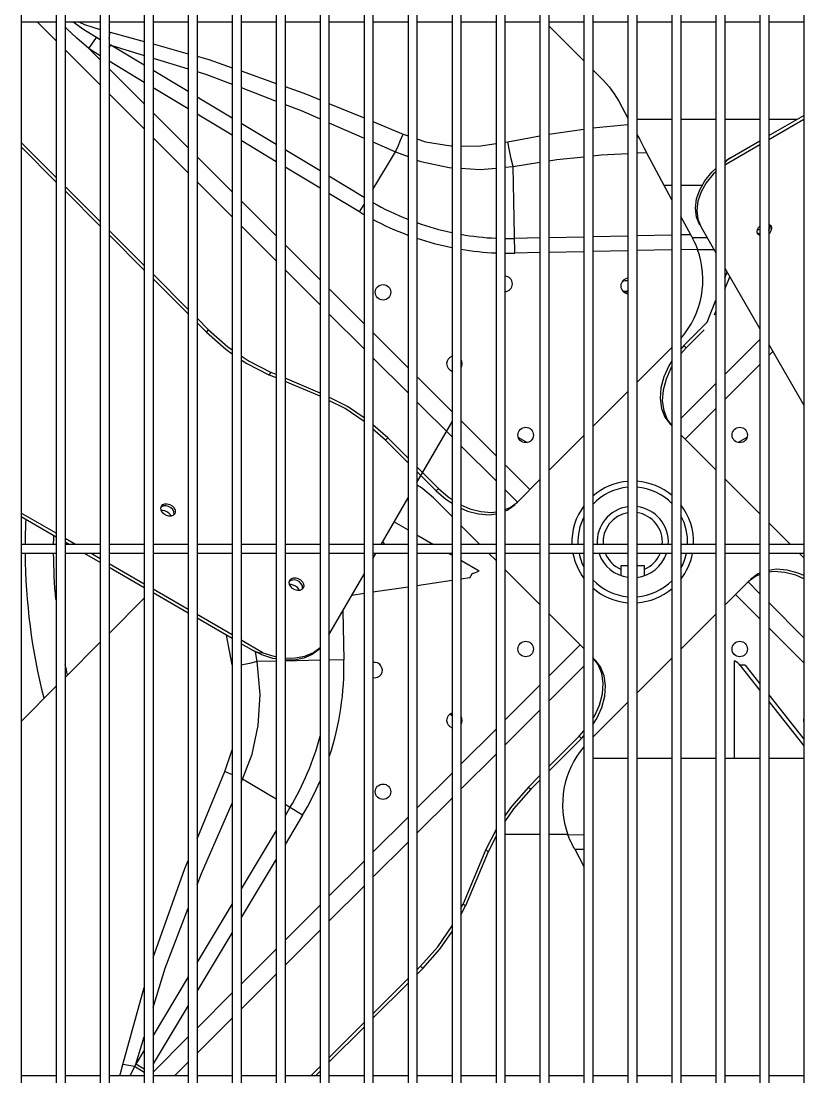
# Model space of a CAD drawing. Header units: metres. Extents: x -367 to 374, y -238 to 224.
# Drawn here: x 242.5716 to 242.8354, y 216.4616 to 216.8173 of the extents above; entities that cross this region are included whole.
import ezdxf
from ezdxf.enums import TextEntityAlignment as Align

# ---------------------------------------------------------------- set-up
doc = ezdxf.new("R2010")
doc.units = ezdxf.units.M
for name, color, linetype in [('ELE-ALIMENTADORES', 160, 'Continuous'), ('LA_BAU_BASES GERAIS_R00$0$ARQ-XREF-ATT', 8, 'Continuous'), ('LA_BAU_BASES GERAIS_R00$0$BASE', 253, 'Continuous'), ('LA_BAU_BASES GERAIS_R00$0$dutos', 31, 'Continuous')]:
    doc.layers.add(name, color=color, linetype=linetype)
doc.styles.add('LA_BAU_BASES GERAIS_R00$0$R60-125-RS', font='romans.shx', dxfattribs={"height": 0.19})
doc.styles.add('LA_BAU_BASES GERAIS_R00$0$R80-100-RS', font='romans.shx', dxfattribs={"height": 0.203})

# ---------------------------------------------------------------- blocks, each defined once
blk = doc.blocks.new('LA_BAU_BASES GERAIS_R00$0$A$C5BA41825')
at = {"layer": 'LA_BAU_BASES GERAIS_R00$0$dutos', "color": 251}
for p, q in [((-24.17839084344113, 39.12149266126528), (-24.17839084344113, 38.2755585557361)), ((-24.16657084344113, 39.12149266126528), (-24.16657084344113, 38.2755585557361)), ((-24.16357084344113, 39.12149266126528), (-24.16357084344113, 38.2755585557361)), ((-24.15175084344113, 39.12149266126528), (-24.15175084344113, 38.2755585557361)), ((-24.14875084344113, 39.12149266126528), (-24.14875084344113, 38.2755585557361)), ((-24.13693084344113, 39.12149266126528), (-24.13693084344113, 38.2755585557361)), ((-24.13393084344113, 39.12149266126528), (-24.13393084344113, 38.2755585557361)), ((-24.12211084344113, 39.12149266126528), (-24.12211084344113, 38.2755585557361)), ((-24.11911084344113, 39.12149266126528), (-24.11911084344113, 38.2755585557361)), ((-24.10729084344113, 39.12149266126528), (-24.10729084344113, 38.2755585557361)), ((-24.10429084344113, 39.12149266126528), (-24.10429084344113, 38.2755585557361)), ((-24.09247084344113, 39.12149266126528), (-24.09247084344113, 38.2755585557361)), ((-24.08947084344113, 39.12149266126528), (-24.08947084344113, 38.2755585557361)), ((-24.07765084344113, 39.12149266126528), (-24.07765084344113, 38.2755585557361)), ((-24.07465084344113, 39.12149266126528), (-24.07465084344113, 38.2755585557361)), ((-24.06283084344113, 39.12149266126528), (-24.06283084344113, 38.2755585557361)), ((-24.05983084344113, 39.12149266126528), (-24.05983084344113, 38.2755585557361)), ((-24.04801084344113, 39.12149266126528), (-24.04801084344113, 38.2755585557361)), ((-24.04501084344113, 39.12149266126528), (-24.04501084344113, 38.2755585557361)), ((-24.03319084344113, 39.12149266126528), (-24.03319084344113, 38.2755585557361)), ((-24.03019084344113, 39.12149266126528), (-24.03019084344113, 38.2755585557361)), ((-24.01837084344113, 39.12149266126528), (-24.01837084344113, 38.2755585557361)), ((-24.01537084344113, 39.12149266126528), (-24.01537084344113, 38.2755585557361)), ((-24.00355084344113, 39.12149266126528), (-24.00355084344113, 38.2755585557361)), ((-24.00055084344113, 39.12149266126528), (-24.00055084344113, 38.2755585557361)), ((-23.98873084344113, 39.12149266126528), (-23.98873084344113, 38.2755585557361)), ((-23.98573084344113, 39.12149266126528), (-23.98573084344113, 38.2755585557361)), ((-23.97391084344112, 39.12149266126528), (-23.97391084344112, 38.2755585557361)), ((-23.97091084344112, 39.12149266126528), (-23.97091084344112, 38.2755585557361)), ((-23.95909084344112, 39.12149266126528), (-23.95909084344112, 38.2755585557361)), ((-23.95609084344112, 39.12149266126528), (-23.95609084344112, 38.2755585557361)), ((-23.94427084344112, 39.12149266126528), (-23.94427084344112, 38.2755585557361)), ((-23.94127084344112, 39.12149266126528), (-23.94127084344112, 38.2755585557361)), ((-23.92945084344112, 39.12149266126528), (-23.92945084344112, 38.2755585557361)), ((-23.92645084344112, 39.12149266126528), (-23.92645084344112, 38.2755585557361)), ((-23.91463084344112, 39.12149266126528), (-23.91463084344112, 38.2755585557361)), ((-24.16657084344113, 38.87695567005323), (-24.17839084344113, 38.87695567005323)), ((-24.16657084344113, 38.87064928036523), (-24.17287723312913, 38.87695567005323)), ((-24.15175084344113, 38.87695567005323), (-24.16357084344113, 38.87695567005323)), ((-24.13693084344113, 38.87695567005323), (-24.14875084344113, 38.87695567005323)), ((-24.12211084344113, 38.87695567005323), (-24.13393084344113, 38.87695567005323)), ((-24.10729084344113, 38.87695567005323), (-24.11911084344113, 38.87695567005323)), ((-24.09247084344113, 38.87695567005323), (-24.10429084344113, 38.87695567005323)), ((-24.07765084344113, 38.87695567005323), (-24.08947084344113, 38.87695567005323)), ((-24.06283084344113, 38.87695567005323), (-24.07465084344113, 38.87695567005323)), ((-24.04801084344113, 38.87695567005323), (-24.05983084344113, 38.87695567005323)), ((-24.03319084344113, 38.87695567005323), (-24.04501084344113, 38.87695567005323)), ((-24.01837084344113, 38.87695567005323), (-24.03019084344113, 38.87695567005323)), ((-24.00355084344113, 38.87695567005323), (-24.01537084344113, 38.87695567005323)), ((-23.98873084344113, 38.87695567005323), (-24.00055084344113, 38.87695567005323)), ((-23.98873084344113, 38.86389384003871), (-24.00055084344113, 38.87571384003866)), ((-23.97391084344112, 38.87695567005323), (-23.98573084344113, 38.87695567005323)), ((-23.95909084344112, 38.87695567005323), (-23.97091084344112, 38.87695567005323)), ((-23.94427084344112, 38.87695567005323), (-23.95609084344112, 38.87695567005323)), ((-23.92945084344112, 38.87695567005323), (-23.94127084344112, 38.87695567005323)), ((-23.91463084344112, 38.87695567005323), (-23.92645084344112, 38.87695567005323)), ((-24.15559899959458, 38.86812743651944), (-24.15301522703349, 38.87177522368847)), ((-24.15175084344113, 38.87107140457795), (-24.15301522570476, 38.87177522556487)), ((-24.14875084344113, 38.87372887552192), (-24.14832913760622, 38.87362357959319)), ((-24.14832913760622, 38.87362357959319), (-24.13693084344113, 38.87046589956492)), ((-24.15175084344113, 38.85582928036524), (-24.16357084344113, 38.86764928036519)), ((-24.15175084344113, 38.86427928036483), (-24.15559899959458, 38.86812743651944)), ((-24.14821095983785, 38.86924215262309), (-24.14875084344113, 38.86950312631359)), ((-24.14875084344113, 38.86834363541936), (-24.14821095983676, 38.86924215262525)), ((-24.14821095987713, 38.86924215264924), (-24.13693084344113, 38.8657927396107)), ((-24.13693084344113, 38.86246437490411), (-24.14821095987713, 38.86924215264924)), ((-24.13393084344113, 38.86963480677537), (-24.12211084344113, 38.8663603011878)), ((-24.13693084344113, 38.85667625235328), (-24.14875084344113, 38.86377842486991)), ((-24.13393084344113, 38.86487535199581), (-24.12211084344113, 38.86126084479213)), ((-24.13693084344113, 38.84945928036484), (-24.14875084344113, 38.8612792803649)), ((-24.12211084344113, 38.85355962053063), (-24.13393084344113, 38.86066179304737)), ((-24.10429084344113, 38.86056458602627), (-24.09247084344113, 38.8563496556809)), ((-23.98220075184767, 38.85736374844419), (-23.98573084344113, 38.86089384003867)), ((-24.13693084344113, 38.84100928036526), (-24.14875084344113, 38.8528292803652)), ((-24.12211084344113, 38.84777149797867), (-24.13393084344113, 38.85487367049654)), ((-24.10429084344113, 38.8549167982751), (-24.09247084344113, 38.85039515397978)), ((-24.10729084344113, 38.84465486615613), (-24.11911084344113, 38.85175703867401)), ((-24.07465084344113, 38.84957025983829), (-24.06283084344113, 38.84469522592201)), ((-23.97699982228476, 38.85037353969972), (-23.97391084344112, 38.84463686470417)), ((-24.12211084344113, 38.83463928036485), (-24.13393084344113, 38.84645928036491)), ((-24.10729084344113, 38.83886674360519), (-24.11911084344113, 38.84596891612193)), ((-23.92645084344112, 38.83873275326891), (-23.91463084344112, 38.84555703345109)), ((-24.09247084344113, 38.83575011178266), (-24.10429084344113, 38.8428522842994)), ((-24.07465084344113, 38.84307367481608), (-24.06283084344113, 38.83791466668265)), ((-24.05983084344113, 38.84345790766849), (-24.0496151273564, 38.83924454367536)), ((-23.98573084344113, 38.84131913399074), (-23.97391084344112, 38.84244825601797)), ((-23.95909084344112, 38.84420158930527), (-23.97091084344112, 38.84420158930527)), ((-23.94427084344112, 38.84420158930527), (-23.95609084344112, 38.84420158930527)), ((-23.92945084344112, 38.84420158930527), (-23.94127084344112, 38.84420158930527)), ((-23.92645084344112, 38.83748502513436), (-23.91463084344112, 38.84430930531653)), ((-23.91697854156985, 38.84420158930527), (-23.92645084344112, 38.84420158930527)), ((-24.0496151273564, 38.83924454367536), (-24.04801084344113, 38.83870138372629)), ((-24.01442865896294, 38.83665703887868), (-24.00355084344113, 38.83872924441982)), ((-24.00055084344113, 38.8392912697434), (-23.98873084344113, 38.84094878553981)), ((-23.97091084344112, 38.83913480293472), (-23.97006412010949, 38.8376717616103)), ((-24.16657084344113, 38.82464928036484), (-24.17839084344113, 38.83646928036489)), ((-24.16657084344113, 38.82309928036523), (-24.17839084344113, 38.83491928036528)), ((-24.12211084344113, 38.82618928036527), (-24.13393084344113, 38.83800928036521)), ((-24.09247084344113, 38.8299619892307), (-24.10429084344113, 38.83706416174846)), ((-24.05983084344113, 38.83660527375434), (-24.05219311884768, 38.83327167956668)), ((-24.01537084344113, 38.83652142520305), (-24.01442865896294, 38.83665703887868)), ((-23.94127084344112, 38.82892869414491), (-23.92945084344112, 38.83575297432708)), ((-23.93958973205131, 38.83114701239288), (-23.92945084344112, 38.83700070246164)), ((-24.10729084344113, 38.81981928036487), (-24.11911084344113, 38.83163928036481)), ((-24.07765084344113, 38.82684535740816), (-24.08947084344113, 38.83394752992592)), ((-24.05983084344113, 38.82056037123436), (-24.05219311884768, 38.83327167956668)), ((-24.05219311884768, 38.83327167956668), (-24.04801084344113, 38.83166607855867)), ((-23.97091084344112, 38.83291050502419), (-23.9676919833033, 38.83308755301982)), ((-23.95909084344112, 38.81711400756046), (-23.9676919833033, 38.83308755301982)), ((-24.07765084344113, 38.82105723485722), (-24.08947084344113, 38.82815940737396)), ((-24.01537084344113, 38.82809892012926), (-24.01260766775022, 38.82834943007504)), ((-24.01260766775022, 38.82834943007504), (-24.00355084344113, 38.82979315071645)), ((-24.01199506422222, 38.79913140999975), (-24.01260766775022, 38.82834943007504)), ((-23.94127084344112, 38.83001563677101), (-23.93958973341167, 38.83114701160855)), ((-24.06283084344113, 38.81794060303469), (-24.07465084344113, 38.82504277555142)), ((-24.15175084344113, 38.80982928036485), (-24.16357084344113, 38.82164928036491)), ((-24.10729084344113, 38.81136928036517), (-24.11911084344113, 38.82318928036523)), ((-23.95909084344112, 38.82197158930524), (-23.96170646437967, 38.82197158930524)), ((-23.9488728689433, 38.82197158930524), (-23.95609084344112, 38.82197158930524)), ((-24.15175084344113, 38.80827928036524), (-24.16357084344113, 38.82009928036518)), ((-24.06433849954694, 38.81305837166337), (-24.07465084344113, 38.81925465300048)), ((-24.09247084344113, 38.80499928036488), (-24.10429084344113, 38.81681928036483)), ((-24.06433849954694, 38.81305837166337), (-24.06283084344113, 38.81556753278664)), ((-23.95274888392476, 38.80533608274482), (-23.95609084344112, 38.81154257898925)), ((-23.95035319780585, 38.81056559608191), (-23.94925208510076, 38.80788269880816)), ((-24.13693084344113, 38.79500928036487), (-24.14875084344113, 38.80682928036481)), ((-24.09247084344113, 38.79654928036518), (-24.10429084344113, 38.80836928036524)), ((-23.94925208510076, 38.80788269880816), (-23.94427084344112, 38.79925493516885)), ((-23.92645084344112, 38.80890906089724), (-23.92617110237131, 38.80879353139028)), ((-23.92617110237131, 38.80879353139028), (-23.92570302079204, 38.80829452295609)), ((-24.13693084344113, 38.79345928036525), (-24.14875084344113, 38.8052792803652)), ((-24.00355084344113, 38.80427093666231), (-24.01209906499967, 38.80409170922997)), ((-23.98873084344113, 38.804581662175), (-24.00055084344113, 38.80433383656373)), ((-23.97391084344112, 38.80489238768882), (-23.98573084344113, 38.80464456207653)), ((-23.95909084344112, 38.80520311320163), (-23.97091084344112, 38.80495528759036)), ((-23.95274888392476, 38.80533608274482), (-23.95609084344112, 38.80526601310419)), ((-23.94719819487494, 38.80432525658341), (-23.95225048051312, 38.80432525658341)), ((-24.07765084344113, 38.7901792803649), (-24.08947084344113, 38.80199928036484)), ((-24.00355084344113, 38.79930845688489), (-24.01199506422222, 38.79913140999975)), ((-23.98873084344113, 38.79961918239871), (-24.00055084344113, 38.79937135678631)), ((-23.97391084344112, 38.79992990791254), (-23.98573084344113, 38.79968208230014)), ((-23.95909084344112, 38.80024063342523), (-23.97091084344112, 38.79999280781396)), ((-23.95046437020876, 38.80042150153145), (-23.95609084344112, 38.80030353332666)), ((-23.94487436004113, 38.8003002565838), (-23.95046437020876, 38.8003002565838)), ((-24.07765084344113, 38.7817292803652), (-24.08947084344113, 38.79354928036526)), ((-23.94127084344112, 38.79405878274599), (-23.92945084344112, 38.7735859422005)), ((-23.94127084344112, 38.79087098949867), (-23.94052248184912, 38.79276258244636)), ((-24.12211084344113, 38.78018928036488), (-24.13393084344113, 38.79200928036482)), ((-24.12211084344113, 38.77863928036527), (-24.13393084344113, 38.79045928036521)), ((-23.94127084344112, 38.78704794498924), (-23.93962498961676, 38.79120808030086)), ((-24.06283084344113, 38.77535928036491), (-24.07465084344113, 38.78717928036485)), ((-23.94720792480003, 38.77586415144265), (-23.94427084344112, 38.78328805245542)), ((-24.06283084344113, 38.76690928036521), (-24.07465084344113, 38.77872928036527)), ((-23.94470535201276, 38.77836672422882), (-23.94427084344112, 38.77946500794485)), ((-24.11520106850076, 38.77327950542553), (-24.11911084344113, 38.77718928036484)), ((-24.11597606850113, 38.77250450542522), (-24.11911084344113, 38.77563928036523)), ((-23.95506723819494, 38.76800483804777), (-23.94720792480003, 38.77586415144265)), ((-24.11597606850113, 38.77250450542522), (-24.11520106850076, 38.77327950542553)), ((-24.04801084344113, 38.76053928036481), (-24.05983084344113, 38.77235928036487)), ((-23.95429223819458, 38.76722983804746), (-23.94822255798331, 38.77329951825982)), ((-23.97091084344112, 38.75551657186088), (-23.95909084344112, 38.76733657186082)), ((-23.95506723819494, 38.76800483804777), (-23.95609084344112, 38.76682798415936)), ((-23.95429223819458, 38.76722983804746), (-23.95609084344112, 38.76516195535032)), ((-23.95429223819458, 38.76722983804746), (-23.95506723819494, 38.76800483804777)), ((-23.94127084344112, 38.75825123280163), (-23.92945084344112, 38.77007123280157)), ((-23.92645084344112, 38.76838978977867), (-23.91463084344112, 38.74791694923317)), ((-24.04801084344113, 38.75208928036523), (-24.05983084344113, 38.76390928036528)), ((-23.92645084344112, 38.76462123280089), (-23.9250714558524, 38.76600062039063)), ((-23.94127084344112, 38.74980123280091), (-23.92945084344112, 38.76162123280085)), ((-24.09417403406622, 38.75895120080122), (-24.09494903406549, 38.7581762008009)), ((-24.09247084344113, 38.75713485493247), (-24.09494903406549, 38.7581762008009)), ((-24.09247084344113, 38.75823551311248), (-24.09417403406622, 38.75895120080122)), ((-24.07765084344113, 38.75200808830743), (-24.08947084344113, 38.75697490080381)), ((-24.03319084344113, 38.74571928036482), (-24.04501084344113, 38.75753928036488)), ((-24.07765084344113, 38.75090743012743), (-24.08947084344113, 38.7558742426238)), ((-23.95609084344112, 38.74343123280164), (-23.94427084344112, 38.75525123280158)), ((-23.98573084344113, 38.74069657186089), (-23.97391084344112, 38.75251657186084)), ((-24.03319084344113, 38.73726928036524), (-24.04501084344113, 38.74908928036518)), ((-23.95462358738076, 38.73644848886124), (-23.94427084344112, 38.74680123280086)), ((-24.04501084344113, 38.72186509131109), (-24.03319084344113, 38.74233793185647)), ((-24.01837084344113, 38.73089928036484), (-24.03019084344113, 38.74271928036489)), ((-23.96069567003567, 38.74311839329141), (-23.95909084344112, 38.74099415286264)), ((-24.05486032248985, 38.73693875941353), (-24.05983084344113, 38.74133011862773)), ((-24.05563532248912, 38.73616375941322), (-24.05983084344113, 38.73987042110343)), ((-24.05486032248985, 38.73693875941353), (-24.05563532248912, 38.73616375941322)), ((-24.04801084344113, 38.72853928036523), (-24.05563532248912, 38.73616375941322)), ((-24.04801084344113, 38.73008928036484), (-24.05486032248985, 38.73693875941353)), ((-24.01079349624658, 38.73703780227652), (-24.0078484820564, 38.7353374975412)), ((-24.00055084344113, 38.72587657186091), (-23.98873084344113, 38.73769657186085)), ((-23.95609084344112, 38.73791574492157), (-23.94427084344112, 38.72609574492162)), ((-23.93380620484476, 38.73704829953067), (-23.93676737834076, 38.73533866521541)), ((-24.01837084344113, 38.72244928036525), (-24.03019084344113, 38.7342692803652)), ((-24.0377308383753, 38.7198092752991), (-24.04501084344113, 38.72708928036491)), ((-24.03850583837458, 38.71903427529867), (-24.04501084344113, 38.72553928036518)), ((-24.00694948918913, 38.71947792611286), (-24.01537084344113, 38.72789928036491)), ((-24.0111744891884, 38.7152529261125), (-24.00355084344113, 38.72287657186087)), ((-23.94127084344112, 38.72309574492158), (-23.92945084344112, 38.71127574492164)), ((-24.03947640112367, 38.71664949898855), (-24.04306842486767, 38.71971582372487)), ((-24.0377308383753, 38.7198092752991), (-24.03850583837458, 38.71903427529867)), ((-24.0111744891884, 38.7152529261125), (-24.01537084344113, 38.71944928036521)), ((-24.13132893505531, 38.713246038379), (-24.13113082186367, 38.71390091313538)), ((-24.05708290343239, 38.70095567005251), (-24.04801084344113, 38.71666893888812)), ((-24.03319084344113, 38.7103639413059), (-24.03947640112367, 38.71664949898855)), ((-24.01361939361822, 38.71340584345796), (-24.0111744891884, 38.7152529261125)), ((-24.16657084344113, 38.70473996134626), (-24.17839084344113, 38.71156424152855)), ((-24.16657084344113, 38.70349223321182), (-24.17839084344113, 38.71031651339399)), ((-24.01537084344113, 38.71270599376089), (-24.01361939361822, 38.71340584345796)), ((-24.05266470466476, 38.70860821479653), (-24.04801084344113, 38.70592130676596)), ((-24.02378257218767, 38.70095567005251), (-24.03019084344113, 38.70736394130597)), ((-23.92645084344112, 38.70827574492159), (-23.91913076857204, 38.70095567005251)), ((-24.04501084344113, 38.70418925595868), (-24.03941010836186, 38.70095567005251)), ((-24.16657084344113, 38.70095567005251), (-24.17839084344113, 38.70095567005251)), ((-24.16001625864985, 38.70095567005251), (-24.16357084344113, 38.7030079105391)), ((-24.16217738717349, 38.70095567005251), (-24.16357084344113, 38.70176018240454)), ((-24.15175084344113, 38.70095567005251), (-24.16357084344113, 38.70095567005251)), ((-24.13693084344113, 38.70095567005251), (-24.14875084344113, 38.70095567005251)), ((-24.12211084344113, 38.70095567005251), (-24.13393084344113, 38.70095567005251)), ((-24.10729084344113, 38.70095567005251), (-24.11911084344113, 38.70095567005251)), ((-24.09247084344113, 38.70095567005251), (-24.10429084344113, 38.70095567005251)), ((-24.07765084344113, 38.70095567005251), (-24.08947084344113, 38.70095567005251)), ((-24.06283084344113, 38.70095567005251), (-24.07465084344113, 38.70095567005251)), ((-24.04801084344113, 38.70095567005251), (-24.05983084344113, 38.70095567005251)), ((-24.03319084344113, 38.70095567005251), (-24.04501084344113, 38.70095567005251)), ((-24.01837084344113, 38.70095567005251), (-24.03019084344113, 38.70095567005251)), ((-24.00355084344113, 38.70095567005251), (-24.01537084344113, 38.70095567005251)), ((-23.98873084344113, 38.70095567005251), (-24.00055084344113, 38.70095567005251)), ((-23.97391084344112, 38.70095567005251), (-23.98573084344113, 38.70095567005251)), ((-23.95909084344112, 38.70095567005251), (-23.97091084344112, 38.70095567005251)), ((-23.94427084344112, 38.70095567005251), (-23.95609084344112, 38.70095567005251)), ((-23.92945084344112, 38.70095567005251), (-23.94127084344112, 38.70095567005251)), ((-23.91463084344112, 38.70095567005251), (-23.92645084344112, 38.70095567005251)), ((-24.16657084344113, 38.69795567005247), (-24.17839084344113, 38.69795567005247)), ((-24.15175084344113, 38.69795567005247), (-24.16357084344113, 38.69795567005247)), ((-24.15175084344113, 38.69493590222237), (-24.15698123475058, 38.69795567005247)), ((-24.15175084344113, 38.69618363035681), (-24.15482010622804, 38.69795567005247)), ((-24.13693084344113, 38.69795567005247), (-24.14875084344113, 38.69795567005247)), ((-24.12211084344113, 38.69795567005247), (-24.13393084344113, 38.69795567005247)), ((-24.10729084344113, 38.69795567005247), (-24.11911084344113, 38.69795567005247)), ((-24.09247084344113, 38.69795567005247), (-24.10429084344113, 38.69795567005247)), ((-24.07765084344113, 38.69795567005247), (-24.08947084344113, 38.69795567005247)), ((-24.06283084344113, 38.69795567005247), (-24.07465084344113, 38.69795567005247)), ((-24.05983084344113, 38.69619609834263), (-24.05881495424077, 38.69795567005247)), ((-24.04801084344113, 38.69795567005247), (-24.05983084344113, 38.69795567005247)), ((-24.03319084344113, 38.69795567005247), (-24.04501084344113, 38.69795567005247)), ((-24.03421395593895, 38.69795567005247), (-24.03319084344113, 38.69736497577651)), ((-24.01837084344113, 38.69795567005247), (-24.03019084344113, 38.69795567005247)), ((-24.01837084344113, 38.69554394130591), (-24.02078257218767, 38.69795567005247)), ((-24.00355084344113, 38.69795567005247), (-24.01537084344113, 38.69795567005247)), ((-23.98873084344113, 38.69795567005247), (-24.00055084344113, 38.69795567005247)), ((-23.97391084344112, 38.69795567005247), (-23.98573084344113, 38.69795567005247)), ((-23.95909084344112, 38.69795567005247), (-23.97091084344112, 38.69795567005247)), ((-23.94427084344112, 38.69795567005247), (-23.95609084344112, 38.69795567005247)), ((-23.92945084344112, 38.69795567005247), (-23.94127084344112, 38.69795567005247)), ((-23.91463084344112, 38.69795567005247), (-23.92645084344112, 38.69795567005247)), ((-23.91613076857204, 38.69795567005247), (-23.91463084344112, 38.69645574492154)), ((-24.13693084344113, 38.68762729936736), (-24.14875084344113, 38.69445157954954)), ((-24.13693084344113, 38.68637957123292), (-24.14875084344113, 38.69320385141509)), ((-24.03019084344113, 38.69563292496923), (-24.0240858663404, 38.69210821479646)), ((-24.00355084344113, 38.68072394130593), (-24.01537084344113, 38.69254394130598)), ((-23.97630125691058, 38.69380025658381), (-23.97630125691058, 38.69048654808375)), ((-23.97391084344112, 38.69380025658381), (-23.97630125691058, 38.69380025658381)), ((-23.96830125691094, 38.69380025658381), (-23.97091084344112, 38.69380025658381)), ((-23.96830125691094, 38.69048654808375), (-23.96830125691094, 38.69380025658381)), ((-24.07465084344113, 38.67052710537428), (-24.06283084344113, 38.69099994591977)), ((-24.02721152830804, 38.68971433214779), (-24.03019084344113, 38.68927358779797)), ((-24.02721152830804, 38.68971433214779), (-24.02631403607567, 38.69126883429328)), ((-23.93098312020222, 38.69019466970781), (-23.93342802463204, 38.68834758705327)), ((-23.92945084344112, 38.69080694156128), (-23.93098312020222, 38.69019466970781)), ((-24.12211084344113, 38.67907096837791), (-24.13393084344113, 38.68589524856009)), ((-24.08802766486694, 38.68824603837868), (-24.08782955167531, 38.68890091313506)), ((-24.04801084344113, 38.68663738989437), (-24.05983084344113, 38.68488880071209)), ((-24.03319084344113, 38.6888297834372), (-24.04501084344113, 38.68708119425503)), ((-23.93342802463204, 38.68834758705327), (-23.94127084344112, 38.68050476824521)), ((-23.93342802463204, 38.68834758705327), (-23.92945084344112, 38.6843704058623)), ((-24.13693084344113, 38.68283466697687), (-24.14875084344113, 38.67101466697682)), ((-24.12211084344113, 38.67782324024336), (-24.13393084344113, 38.68464752042564)), ((-24.06283084344113, 38.68444499635143), (-24.06696876609494, 38.68383285364519)), ((-23.9376530246324, 38.68412258705393), (-23.92945084344112, 38.67592040586271)), ((-24.06997863565203, 38.67861960664959), (-24.06963241032767, 38.66210644927139)), ((-23.92645084344112, 38.68137040586237), (-23.91463084344112, 38.66955040586231)), ((-24.10729084344113, 38.67051463738846), (-24.11911084344113, 38.67733891757064)), ((-24.10729084344113, 38.66926690925391), (-24.11911084344113, 38.67609118943619)), ((-23.98873084344113, 38.66590394130594), (-24.00055084344113, 38.677723941306)), ((-23.94427084344112, 38.67750476824517), (-23.95609084344112, 38.66568476824523)), ((-23.92645084344112, 38.67292040586267), (-23.91463084344112, 38.66110040586273)), ((-24.15175084344113, 38.66801466697689), (-24.16357084344113, 38.65619466697683)), ((-24.10729084344113, 38.66036999578637), (-24.10919513226222, 38.67036635091756)), ((-24.09688833104622, 38.66450874405757), (-24.10429084344113, 38.66878258658119)), ((-24.10067703243822, 38.66544842369069), (-24.10429084344113, 38.66753485844663)), ((-24.09723463217022, 38.66376500797685), (-24.10067703107786, 38.66544842290637)), ((-24.09885043040294, 38.66149384574339), (-24.09937968435712, 38.66481398950737)), ((-23.98997892644076, 38.66715202430555), (-24.00055084344113, 38.65658010730408)), ((-24.09247084344113, 38.66162760420707), (-24.09885043040294, 38.66149384574339)), ((-24.09355408481131, 38.66257576422265), (-24.09723463217022, 38.66376500797685)), ((-24.09247084344113, 38.66240182232559), (-24.09355408481131, 38.66257576422265)), ((-24.07765084344113, 38.6619383297209), (-24.08947084344113, 38.66169050410849)), ((-24.06963241032767, 38.66210644927139), (-24.07459270955786, 38.66200244849392)), ((-23.98390684378585, 38.66048211987538), (-23.98573084344113, 38.66289647032522)), ((-23.95909084344112, 38.66268476824519), (-23.97091084344112, 38.65086476824524)), ((-23.93802308231786, 38.62880025658308), (-23.93802308231786, 38.66180025658309)), ((-23.98873084344113, 38.65995010730455), (-24.00055084344113, 38.6481301073045)), ((-23.93618207261022, 38.66029029524009), (-23.92945084344112, 38.65180216555791)), ((-23.93438708814658, 38.66029029524009), (-23.93618207261022, 38.66029029524009)), ((-23.93438708814658, 38.66029029524009), (-23.92945084344112, 38.65406565422018)), ((-24.00355084344113, 38.65358010730415), (-24.01537084344113, 38.64176010730409)), ((-24.16657084344113, 38.6531946669769), (-24.17839084344113, 38.64137466697684)), ((-23.92645084344112, 38.65028263207034), (-23.91463084344112, 38.6353775247976)), ((-23.97391084344112, 38.6478647682452), (-23.98573084344113, 38.63604476824526)), ((-23.92645084344112, 38.64801914340705), (-23.91463084344112, 38.63311403613545)), ((-24.00355084344113, 38.64513010730445), (-24.01537084344113, 38.63331010730451)), ((-24.01837084344113, 38.63876010730417), (-24.03019084344113, 38.62694010730411)), ((-23.99031027562585, 38.63637067511945), (-24.00055084344113, 38.62613010730411)), ((-23.98953527562658, 38.63559567511902), (-24.00055084344113, 38.6245801073045)), ((-23.99031027562585, 38.63637067511945), (-23.98873084344113, 38.63818657135027)), ((-23.99031027562585, 38.63637067511945), (-23.98953527562658, 38.63559567511902)), ((-23.98953527562658, 38.63559567511902), (-23.98873084344113, 38.63652054254123)), ((-24.10974554400331, 38.6244863861383), (-24.10729084344113, 38.63173661994381)), ((-24.01837084344113, 38.63031010730447), (-24.03019084344113, 38.61849010730452)), ((-23.97391084344112, 38.62880025658308), (-23.98573084344113, 38.62880025658308)), ((-23.95909084344112, 38.62880025658308), (-23.97091084344112, 38.62880025658308)), ((-23.94427084344112, 38.62880025658308), (-23.95609084344112, 38.62880025658308)), ((-23.92945084344112, 38.62880025658308), (-23.94127084344112, 38.62880025658308)), ((-23.91463084344112, 38.62880025658308), (-23.92645084344112, 38.62880025658308)), ((-24.11911084344113, 38.60177929501901), (-24.10974554400331, 38.6244863861383)), ((-24.10377268294258, 38.62190839647758), (-24.10429084344113, 38.62212676070556)), ((-24.10429084344113, 38.62072121041035), (-24.10377267989349, 38.62190839464597)), ((-24.09247084344113, 38.61511756619939), (-24.10377267989349, 38.62190839464597)), ((-24.03319084344113, 38.62394010730418), (-24.04501084344113, 38.61212010730412)), ((-24.00355084344113, 38.62313010730418), (-24.00743975974149, 38.6192411910049)), ((-24.00355084344113, 38.62158010730445), (-24.00666475974113, 38.61846619100447)), ((-24.00743975974149, 38.6192411910049), (-24.00666475974113, 38.61846619100447)), ((-24.03319084344113, 38.61549010730448), (-24.04501084344113, 38.60367010730454)), ((-24.08355937199131, 38.60976301394783), (-24.08947084344113, 38.61331498434163)), ((-24.0878121127364, 38.61231831838415), (-24.08947084344113, 38.60955772690636)), ((-24.08355937199131, 38.60976301394783), (-24.08947084344113, 38.59992467330233)), ((-24.04801084344113, 38.60912010730408), (-24.05983084344113, 38.59730010730414)), ((-24.09247084344113, 38.60456488845978), (-24.10429084344113, 38.5848931049776)), ((-24.01837084344113, 38.60495379814199), (-24.02176806436476, 38.59821415656927)), ((-24.04801084344113, 38.6006701073045), (-24.05983084344113, 38.58885010730455)), ((-24.01837084344113, 38.6026412995991), (-24.02099306436549, 38.59743915656884)), ((-24.00355084344113, 38.603300256583), (-24.01537084344113, 38.603300256583)), ((-23.99413814361277, 38.603300256583), (-24.00055084344113, 38.603300256583)), ((-23.99413814361277, 38.60317901163546), (-23.98873084344113, 38.60329238451754)), ((-24.02176806436476, 38.59821415656927), (-24.02945220112804, 38.5799274794274)), ((-24.02099306436549, 38.59743915656884), (-24.02867720112877, 38.5791524794281)), ((-24.02176806436476, 38.59821415656927), (-24.02099306436549, 38.59743915656884)), ((-23.99185362989676, 38.59826443042198), (-23.98873084344113, 38.59832990474126)), ((-23.99185362989676, 38.59826443042198), (-23.98873084344113, 38.59246496986191)), ((-24.09247084344113, 38.59493183485574), (-24.10429084344113, 38.5752600513747)), ((-24.06283084344113, 38.59430010730409), (-24.07465084344113, 38.58248010730415)), ((-24.06283084344113, 38.58585010730451), (-24.07465084344113, 38.57403010730445)), ((-24.10729084344113, 38.57990026653101), (-24.11911084344113, 38.56022848304997)), ((-24.07765084344113, 38.57948010730411), (-24.08947084344113, 38.56766010730416)), ((-24.03019084344113, 38.57846210977686), (-24.02945220112804, 38.5799274794274)), ((-24.03019084344113, 38.576149611235), (-24.02867720112877, 38.5791524794281)), ((-24.02945220112804, 38.5799274794274), (-24.02867720112877, 38.5791524794281)), ((-24.10729084344113, 38.57026721292709), (-24.11911084344113, 38.55059542944593)), ((-24.07765084344113, 38.57103010730452), (-24.08947084344113, 38.55921010730447)), ((-24.09247084344113, 38.56466010730412), (-24.10429084344113, 38.55284010730418)), ((-24.0437805057524, 38.5589004449929), (-24.04501084344113, 38.55767010730415)), ((-24.04300550575203, 38.55812544499247), (-24.04501084344113, 38.55612010730454)), ((-24.04300550575203, 38.55812544499247), (-24.0437805057524, 38.5589004449929)), ((-24.12211084344113, 38.55523564460236), (-24.13393084344113, 38.5355638611212)), ((-24.09247084344113, 38.55621010730454), (-24.10429084344113, 38.54439010730448)), ((-24.04801084344113, 38.5546701073041), (-24.05983084344113, 38.54285010730416)), ((-24.14412457992004, 38.52577237588741), (-24.13693084344113, 38.55173964419942)), ((-24.04801084344113, 38.55312010730449), (-24.05983084344113, 38.54130010730455)), ((-24.10729084344113, 38.54984010730414), (-24.11911084344113, 38.53802010730419)), ((-24.12211084344113, 38.54560259099935), (-24.13393084344113, 38.52593080751717)), ((-24.10729084344113, 38.54139010730455), (-24.11911084344113, 38.52957010730449)), ((-24.06283084344113, 38.53985010730412), (-24.07465084344113, 38.52803010730418)), ((-24.06283084344113, 38.53830010730451), (-24.07465084344113, 38.52648010730445)), ((-24.13974315297603, 38.52589055361648), (-24.13693084344113, 38.53508724263509)), ((-24.12211084344113, 38.53502010730415), (-24.13393084344113, 38.52320010730409)), ((-24.13693084344113, 38.53057102267474), (-24.13974315297603, 38.52589055361648)), ((-24.13974315295094, 38.52589055365684), (-24.14015507316876, 38.52503977415063)), ((-24.13693084344113, 38.52420074762335), (-24.13974315295204, 38.52589055365684)), ((-24.12211084344113, 38.52657010730445), (-24.12672528069276, 38.52195567005288)), ((-24.16657084344113, 38.52195567005288), (-24.17839084344113, 38.52195567005288)), ((-24.15175084344113, 38.52195567005288), (-24.16357084344113, 38.52195567005288)), ((-24.13693084344113, 38.52195567005288), (-24.14875084344113, 38.52195567005288)), ((-24.13693084344113, 38.52307028274481), (-24.14015492239204, 38.52503968205065)), ((-24.12211084344113, 38.52195567005288), (-24.13393084344113, 38.52195567005288)), ((-24.10729084344113, 38.52195567005288), (-24.11911084344113, 38.52195567005288)), ((-24.09247084344113, 38.52195567005288), (-24.10429084344113, 38.52195567005288)), ((-24.07765084344113, 38.52195567005288), (-24.08947084344113, 38.52195567005288)), ((-24.07765084344113, 38.52503010730413), (-24.0807252806924, 38.52195567005288)), ((-24.07765084344113, 38.52348010730452), (-24.07917528069276, 38.52195567005288)), ((-24.06283084344113, 38.52195567005288), (-24.07465084344113, 38.52195567005288)), ((-24.04801084344113, 38.52195567005288), (-24.05983084344113, 38.52195567005288)), ((-24.03319084344113, 38.52195567005288), (-24.04501084344113, 38.52195567005288)), ((-24.01837084344113, 38.52195567005288), (-24.03019084344113, 38.52195567005288)), ((-24.00355084344113, 38.52195567005288), (-24.01537084344113, 38.52195567005288)), ((-23.98873084344113, 38.52195567005288), (-24.00055084344113, 38.52195567005288)), ((-23.97391084344112, 38.52195567005288), (-23.98573084344113, 38.52195567005288)), ((-23.95909084344112, 38.52195567005288), (-23.97091084344112, 38.52195567005288)), ((-23.94427084344112, 38.52195567005288), (-23.95609084344112, 38.52195567005288)), ((-23.92945084344112, 38.52195567005288), (-23.94127084344112, 38.52195567005288)), ((-23.91463084344112, 38.52195567005288), (-23.92645084344112, 38.52195567005288))]:
    blk.add_line(p, q, dxfattribs=at)
for points in [[(-24.15559899959458, 38.86812743651944), (-24.15956997818949, 38.87162333998742), (-24.16306977074294, 38.87488933327472), (-24.16357084344113, 38.87538069894163)], [(-24.15301522703349, 38.87177522368847), (-24.15729679799022, 38.87444099522781), (-24.1608026777313, 38.87695567005323)], [(-24.15870321516985, 38.87695567005323), (-24.15698768082004, 38.8762358963329), (-24.15425815678258, 38.87525632980373), (-24.15175084344113, 38.87449790845358)], [(-24.14875084344113, 38.87143971476337), (-24.14859790746222, 38.87226830859436), (-24.14832913703458, 38.87362358016492)], [(-24.15175084344113, 38.86558989477976), (-24.15353954130003, 38.86672276426737), (-24.15559899959458, 38.86812743651944)], [(-24.11911084344113, 38.86552920839938), (-24.11508773448222, 38.86441468278485), (-24.10729084344113, 38.86163436530228)], [(-24.11911084344113, 38.86034345717724), (-24.11594962310186, 38.85937676904814), (-24.10729084344113, 38.85606442373069)], [(-23.98220075184767, 38.85736374844419), (-23.98024146694149, 38.85520404257829), (-23.97850534619131, 38.85287062809755), (-23.97699982228476, 38.85037353969972)], [(-24.08947084344113, 38.85527987640592), (-24.08225934659349, 38.85270830644845), (-24.07765084344113, 38.8508075780918)], [(-24.08947084344113, 38.84924752852521), (-24.08400842228294, 38.84715792400198), (-24.07765084344113, 38.8443830677445)], [(-24.05219311701604, 38.83327168261474), (-24.05138745399494, 38.83518345524237), (-24.05052428032258, 38.83718331443072), (-24.04961512728222, 38.8392445437496)], [(-24.04501084344113, 38.83768567831794), (-24.04211655488731, 38.83670576347254), (-24.03358808556985, 38.83530128138125), (-24.03319084344113, 38.83529878527429)], [(-24.03019084344113, 38.83527993450491), (-24.02425529756839, 38.83524263797028), (-24.01837084344113, 38.83608961907942)], [(-24.01260766775022, 38.82834943007504), (-24.01322832702767, 38.8309776341863), (-24.01383984137131, 38.83376744551254), (-24.01442865897276, 38.83665703886891)], [(-23.97006412010949, 38.8376717616103), (-23.96926337914913, 38.8360878122885), (-23.96846898456113, 38.83455149918564), (-23.9676919833033, 38.83308755301982)], [(-24.00055084344113, 38.83027137153317), (-23.99788438341494, 38.83069642376449), (-23.98873084344113, 38.831646346566)], [(-23.98573084344113, 38.8319576762176), (-23.98290799163458, 38.8322506220394), (-23.97391084344112, 38.83274549506416)], [(-24.04501084344113, 38.83051436028154), (-24.04375507028949, 38.83003226131905), (-24.03418238089422, 38.82796971731614), (-24.03319084344113, 38.82791060650413)], [(-24.03019084344113, 38.82773176057685), (-24.02369328259203, 38.82734440647869), (-24.01837084344113, 38.82782693965464)], [(-23.93958973205131, 38.83114701239288), (-23.94060200943495, 38.8304281480772), (-23.94127084344112, 38.82973667964598)], [(-23.94966215861676, 38.80859296697281), (-23.95076185031458, 38.81126912835214), (-23.95114339110331, 38.81426138448273), (-23.95077586811022, 38.81739141573212), (-23.94971486435022, 38.82048691658997), (-23.94799793578803, 38.82351434045722), (-23.94563900194149, 38.82641468853319), (-23.94427084344112, 38.82765063378054)], [(-23.94427084344112, 38.8265629511111), (-23.94518328100585, 38.82574309262668), (-23.94755752392767, 38.82283890003646), (-23.94928728148913, 38.81980544501175), (-23.95035797458694, 38.8167031250656), (-23.95073202908731, 38.81356564780629), (-23.95035319780585, 38.81056559608191)], [(-23.93020635289204, 38.80569452295538), (-23.93040478424731, 38.80635379700993), (-23.93030383004186, 38.80709519513289), (-23.92991998955349, 38.8078157007169), (-23.92945084344112, 38.80828669950927)], [(-23.93026923851131, 38.80716012676737), (-23.92979947702913, 38.80713330997685), (-23.92945084344112, 38.80720434365401)], [(-23.92570302079204, 38.80829452295609), (-23.92550419016949, 38.80763484337353), (-23.92560384137567, 38.80689186088193), (-23.92598627964113, 38.80616919302122), (-23.92645084344112, 38.80570104242668)], [(-23.92645084344112, 38.80681749335395), (-23.92639375704767, 38.80687503158447), (-23.92601140512658, 38.80759783686267)], [(-23.92601140512658, 38.80759783686267), (-23.9259118719284, 38.80834098748414), (-23.9259901527513, 38.80860062615614)], [(-23.95274888392476, 38.80533608274482), (-23.95258247297021, 38.80502397224666), (-23.95241621313821, 38.80470598106228), (-23.95225048051312, 38.80438277069504)], [(-23.95225048051312, 38.80438277069504), (-23.95201367622658, 38.80390126940449), (-23.95178978934985, 38.80342605986561), (-23.95156229119095, 38.80296561425064)], [(-23.95156229119095, 38.80296561425064), (-23.95115790065567, 38.80212681056889), (-23.95079268491894, 38.80127673873869), (-23.95046437020876, 38.80042150153145)], [(-23.93032659925531, 38.80609403293795), (-23.93014573822476, 38.80590105377507), (-23.92945729487786, 38.80561502087835)], [(-23.92945084344112, 38.80507565638845), (-23.92973803961458, 38.80519491765654), (-23.93020635289204, 38.80569452295538)], [(-24.11597606850113, 38.77250450542522), (-24.10945687212767, 38.76674492140194), (-24.10729084344113, 38.76526893966263)], [(-24.11520106850076, 38.77327950542553), (-24.1086818721284, 38.76751992140123), (-24.10729084344113, 38.76657204247795)], [(-24.10429084344113, 38.76452777351506), (-24.1016011458884, 38.76269495177291), (-24.09417403406622, 38.75895120080122)], [(-24.10429084344113, 38.76322467069974), (-24.10237614588876, 38.76191995177362), (-24.09494903406549, 38.7581762008009)], [(-23.95909084344112, 38.76290309566741), (-23.96018307015385, 38.76121435580342), (-23.96185604847276, 38.75750835924055), (-23.96284541278803, 38.7537830126405), (-23.96311314238476, 38.75018147898379), (-23.9626489485644, 38.74684216318963), (-23.96147067003604, 38.7438933932907), (-23.95962358738149, 38.74144848886192)], [(-23.95909084344112, 38.76092983400667), (-23.95940807015458, 38.7604393558031), (-23.9610810484724, 38.75673335924012), (-23.96207041278767, 38.75300801264018), (-23.9623381423844, 38.7494064789845), (-23.96187394856403, 38.74606716319033), (-23.96069567003567, 38.74311839329141)], [(-24.06283084344113, 38.74368730936737), (-24.06846024510222, 38.74752331306524), (-24.07465084344113, 38.75064378022739)], [(-24.06283084344113, 38.74238420655217), (-24.06923524510258, 38.74674831306595), (-24.07465084344113, 38.74947812945072)], [(-24.03850583837458, 38.71903427529867), (-24.03525958328731, 38.71621074404231), (-24.03319084344113, 38.71487274464448)], [(-24.0377308383753, 38.7198092752991), (-24.03448458328695, 38.71698574404263), (-24.03319084344113, 38.71614899159181)], [(-24.13037328184149, 38.71398218751426), (-24.13106663575858, 38.71369681048191), (-24.13125234903276, 38.7134991979641)], [(-24.13113082186367, 38.71390091313538), (-24.13065893789894, 38.71440294529691), (-24.12996567058476, 38.71468813606634), (-24.12914860272549, 38.71471826874381), (-24.12830043372113, 38.7144944947936), (-24.12752147697604, 38.71404339482228), (-24.1269068844764, 38.71342103570782), (-24.12652560253422, 38.71269534364637), (-24.12642897552222, 38.71195628697978), (-24.12662748976476, 38.7113009131358)], [(-24.12693316795313, 38.71198936744418), (-24.12731436306112, 38.71271519721324), (-24.12792892396258, 38.71333764511144), (-24.12870790644222, 38.71378876058554), (-24.12955613814767, 38.71401246367577), (-24.13037328184149, 38.71398218751426)], [(-24.03019084344113, 38.7143550948125), (-24.02723435956803, 38.71302046502126), (-24.02350901296803, 38.71203110070599), (-24.01990747931131, 38.71176337110921), (-24.01837084344113, 38.71197697680486)], [(-24.01537084344113, 38.71224067064009), (-24.01439439361858, 38.71263084345867), (-24.01194948918876, 38.7144779261132)], [(-24.12662748976476, 38.7113009131358), (-24.12709922216513, 38.71079942951292), (-24.12779176887712, 38.71051615935869), (-24.12860766526149, 38.71048832218082), (-24.12945467666185, 38.7107134901579), (-24.13023316577785, 38.71116432071074), (-24.13084838095531, 38.71178499338998), (-24.13123105758003, 38.71250855345943), (-24.13132893505531, 38.713246038379)], [(-24.12786529708804, 38.71051365068558), (-24.12807695380695, 38.71093388445763), (-24.12858350462513, 38.7115061076463), (-24.12923756494149, 38.71198013031756), (-24.12997511077531, 38.71230955183137), (-24.13072394600076, 38.71246212611391), (-24.1311923608604, 38.71243538619649)], [(-24.12691335237712, 38.71099702173865), (-24.12683665803385, 38.7112501415678), (-24.12693316795313, 38.71198936744418)], [(-24.03019084344113, 38.71323024068454), (-24.0280093595684, 38.71224546502197), (-24.0242840129684, 38.71125610070555), (-24.02068247931167, 38.7109883711089), (-24.01837084344113, 38.71130970851834)], [(-23.91463084344112, 38.69046921261099), (-23.91659315425313, 38.69135504814483), (-23.92031850085313, 38.6923444124601), (-23.92392003450986, 38.69261214205687), (-23.92645084344112, 38.69226033769473)], [(-24.08707201165203, 38.68898218751394), (-24.08776536556913, 38.68869681048272), (-24.08795107884331, 38.68849919796492)], [(-24.08782955167531, 38.68890091313506), (-24.08735766770949, 38.68940294529762), (-24.08666440039531, 38.68968813606705), (-24.08584733253603, 38.68971826874451), (-24.08499916353167, 38.68949449479328), (-24.08422020678658, 38.68904339482197), (-24.08360561428695, 38.68842103570853), (-24.08322433234476, 38.68769534364594), (-24.08312770533276, 38.68695628698049), (-24.08332621957531, 38.68630091313537)], [(-24.08363189776367, 38.68698936744374), (-24.08401309287167, 38.68771519721281), (-24.08462765377313, 38.68833764511101), (-24.08540663625386, 38.68878876058523), (-24.0862548679593, 38.68901246367648), (-24.08707201165203, 38.68898218751394)], [(-24.02631403607567, 38.69126883429328), (-24.02583518301385, 38.69134291224373), (-24.02529163576694, 38.69152972223173), (-24.02470131577531, 38.69179754498884), (-24.0240858663404, 38.69210821479646)], [(-23.92945084344112, 38.69127226468197), (-23.93020812020294, 38.69096966970812), (-23.93265302463276, 38.68912258705359)], [(-23.91463084344112, 38.68934435848303), (-23.91736815425349, 38.69058004814553), (-23.92109350085349, 38.69156941246081), (-23.92469503451021, 38.69183714205758), (-23.92645084344112, 38.69159306940708)], [(-24.08332621957531, 38.68630091313537), (-24.08379795197676, 38.68579942951362), (-24.08449049868767, 38.68551615935939), (-24.08530639507203, 38.6854883221805), (-24.08615340647349, 38.68571349015758), (-24.0869318955884, 38.6861643207103), (-24.08754711076585, 38.68678499338955), (-24.08792978739058, 38.687508553459), (-24.08802766486694, 38.68824603837868)], [(-24.08456402689858, 38.68551365068527), (-24.08477568361749, 38.68593388445834), (-24.08528223443567, 38.68650610764598), (-24.08593629475204, 38.68698013031724), (-24.08667384058585, 38.68730955183105), (-24.0874226758124, 38.68746212611359), (-24.08789109067094, 38.68743538619617)], [(-24.08361208218767, 38.68599702173833), (-24.08353538784549, 38.68625014156737), (-24.08363189776367, 38.68698936744374)], [(-24.10067703243822, 38.66544842369069), (-24.09954833898658, 38.66493119791903), (-24.09827208095022, 38.66461188524556), (-24.09688833104622, 38.66450874405757)], [(-24.09688833104622, 38.66450874405757), (-24.09320032616294, 38.663306228083), (-24.09247084344113, 38.66318720505217)], [(-24.08947084344113, 38.66270231576345), (-24.08600617224767, 38.662720883215), (-24.08278413781422, 38.66334479576562), (-24.07987997555458, 38.66458959369436), (-24.07765084344113, 38.66628140872626)], [(-24.07765084344113, 38.66600404017322), (-24.07787622075385, 38.6657120274823), (-24.08027682018221, 38.66388547540089), (-24.0831712682564, 38.66263874402455), (-24.08638255251604, 38.66200984980594), (-24.08947084344113, 38.66198606113801)], [(-24.09885043040294, 38.66149384574339), (-24.10147863451313, 38.66087318646601), (-24.1042684458404, 38.66026167212226), (-24.10429084344113, 38.66025710812301)], [(-24.10377267989349, 38.62190839464597), (-24.10053326164586, 38.63034644320419), (-24.09847071764403, 38.6399191325994), (-24.09784540680549, 38.65040823090158), (-24.09885043040294, 38.66149384574339)], [(-23.98573084344113, 38.64035854436884), (-23.98441944366767, 38.64238615736338), (-23.98274646534876, 38.64609215392636), (-23.98175710103349, 38.6498175005263), (-23.98148937143676, 38.65341903418198), (-23.98195356525712, 38.65675834997614), (-23.98313184378549, 38.65970711987507), (-23.98497892644004, 38.66215202430487)], [(-23.98573084344113, 38.64233180602957), (-23.98519444366695, 38.64316115736267), (-23.98352146534913, 38.64686715392554), (-23.98253210103385, 38.65059250052559), (-23.98226437143604, 38.6541940341823), (-23.9827285652564, 38.65753334997646), (-23.98390684378585, 38.66048211987538)], [(-23.93618207261022, 38.66029029524009), (-23.93648565252877, 38.66066795518088), (-23.93691920834731, 38.66104527591108), (-23.93744630965531, 38.6614225966423), (-23.93802308231786, 38.66180025658309)], [(-24.10729084344113, 38.62340740417358), (-24.10768431475858, 38.62357723317109), (-24.1097455440764, 38.6244863862114)], [(-24.00743975974149, 38.6192411910049), (-24.01319934376476, 38.61272199463144), (-24.01537084344113, 38.60953528136235)], [(-24.00666475974113, 38.61846619100447), (-24.0124243437644, 38.61194699463101), (-24.01537084344113, 38.60762295548011)], [(-24.11911084344113, 38.58629763920555), (-24.11765892432876, 38.59009309121063), (-24.10729084344113, 38.61384779616492)], [(-23.99304022262949, 38.60063489891616), (-23.99344461316586, 38.60147370259688), (-23.99380982890149, 38.6023237744281), (-23.99413814361277, 38.60317901163546)], [(-23.9923520333084, 38.59921774247175), (-23.99258883759494, 38.5996992437623), (-23.99281272447167, 38.60017445330118), (-23.99304022262949, 38.60063489891616)], [(-23.99185362989676, 38.59826443042198), (-23.99202004085131, 38.59857654092013), (-23.99218630068331, 38.59889453210451), (-23.9923520333084, 38.59921774247175)], [(-24.13393084344113, 38.5617755814518), (-24.12320930677531, 38.59184216690119), (-24.12211084344113, 38.5945054994711)], [(-24.13393084344113, 38.54489770862779), (-24.12987776937494, 38.55815189039174), (-24.12211084344113, 38.57845535934155)], [(-24.0437805057524, 38.5589004449929), (-24.03802092172913, 38.56541964136636), (-24.03319595210076, 38.57250036760524), (-24.03319084344113, 38.57251050251728)], [(-24.04300550575203, 38.55812544499247), (-24.03724592172876, 38.56464464136593), (-24.03319084344113, 38.57059553876991)], [(-24.14511838983167, 38.52195567005288), (-24.14488453739785, 38.52272877767609), (-24.14412457992004, 38.52577237588741)], [(-24.14015510064004, 38.52503971799717), (-24.14144384014804, 38.52525896039617), (-24.14276930892222, 38.52550360603141), (-24.14412458049276, 38.52577237645903)], [(-24.14015492239204, 38.52503968205065), (-24.14113795009312, 38.52313114828303), (-24.14179228246694, 38.52195567005288)]]:
    blk.add_lwpolyline(points, dxfattribs=at)
for centre in [(-24.05644696387203, 38.78594596354412), (-24.0083637027513, 38.7378627024234), (-23.93623881107022, 38.7378627024234), (-24.0083637027513, 38.66573781074237), (-23.93623881107022, 38.66573781074237), (-24.05644696387203, 38.61765454962153)]:
    blk.add_circle(centre, 0.002599999999636362, dxfattribs=at)
for centre, radius, start, end in [((-24.01404212446585, 38.89676559674774), 0.0926942589872727, 240.3472999701249, 248.4642752818607), ((-24.01404212446585, 38.89676559674774), 0.0976556499294545, 239.0000000014226, 239.9924284205153), ((-24.01404212446585, 38.89676559674774), 0.0976556499294545, 241.9666230829676, 249.5891662148172), ((-24.01404212446585, 38.89676559674774), 0.0926942589872727, 250.425497730293, 258.0567301395554), ((-24.01404212446585, 38.89676559674774), 0.0976556499294545, 251.4568842194711, 258.6701526283873), ((-24.01404212446585, 38.89676559674774), 0.0926942589872727, 259.9498565777689, 267.3314831457704), ((-24.01404212446585, 38.89676559674774), 0.0926942589872727, 269.185956000727, 271.2011236455066), ((-24.01404212446585, 38.89676559674774), 0.0976556499294545, 260.4689616501263, 267.4579754304021), ((-23.97866521794113, 38.79018860423173), 0.02999999999999999, 319.0206070137183, 19.94369752699716), ((-24.01404212446585, 38.89676559674774), 0.0976556499294545, 269.2192310639153, 271.2011236455066), ((-24.01543477056331, 38.78877439066957), 0.002599999999636362, 271.4278524608917, 88.57834547448061), ((-23.97371547047349, 38.78806728388849), 0.002599999999636362, 94.37581343735316, 265.6817821311342), ((-23.97230125691022, 38.7018002565834), 0.0880000000003636, 91.05027548816496, 92.28579033216948), ((-23.97230125691022, 38.7018002565834), 0.08449999999963634, 91.0928224352409, 92.20196783518512), ((-23.97230125691022, 38.7018002565834), 0.08419999999963633, 91.10602485735633, 91.81493660167563), ((-24.03240533331167, 38.76190433298382), 0.002599999999636362, 107.7163214623273, 252.1574391611696), ((-24.03240533331167, 38.76190433298382), 0.002599999999636362, 329.3995204696908, 30.37794471252949), ((-24.06068960455858, 38.69543629555255), 0.02999999999999999, 54.02924901861507, 58.36997875531686), ((-23.97230125691022, 38.7018002565834), 0.02050000000036363, 94.51153221346877, 131.0340017561421), ((-23.97230125691022, 38.7018002565834), 0.02050000000036363, 49.78134197380768, 86.10279097226577), ((-23.97230125691022, 38.7018002565834), 0.01849999999963636, 94.99689076787656, 136.6865520813846), ((-23.97230125691022, 38.7018002565834), 0.01849999999963636, 44.31006008429891, 85.68777578608889), ((-23.97230125691022, 38.7018002565834), 0.02050000000036363, 143.3349052636824, 182.367303196413), ((-23.97230125691022, 38.7018002565834), 0.02050000000036363, 357.6326968035871, 37.72622326354414), ((-23.97230125691022, 38.7018002565834), 0.012, 97.72934962449513, 184.0598220740861), ((-23.97230125691022, 38.7018002565834), 0.01000000000036363, 99.29661150874331, 184.8644207287186), ((-23.97230125691022, 38.7018002565834), 0.01000000000036363, 355.136269135002, 81.99735834575674), ((-23.97230125691022, 38.7018002565834), 0.012, 355.9401779259139, 83.33127333168828), ((-23.97230125691022, 38.7018002565834), 0.01849999999963636, 357.3671076201899, 28.58659589339259), ((-23.97230125691022, 38.69956275658308), 0.2047499999999999, 177.2821753287273, 179.6099138574336), ((-23.97230125691022, 38.7018002565834), 0.01849999999963636, 152.892106772566, 182.6328923798101), ((-23.97230125691022, 38.69956275658308), 0.1952500000003635, 178.7569481306335, 179.590933991751), ((-24.0585682842153, 38.70038604302124), 0.002599999999636362, 12.73504677346517, 37.19853967128289), ((-23.97230125691022, 38.69956275658308), 0.2047499999999999, 180.450065421145, 194.2173121892082), ((-23.97230125691022, 38.69956275658308), 0.1952500000003635, 180.4719636081227, 185.0458528567025), ((-23.97230125691022, 38.7018002565834), 0.02050000000036363, 190.8330742655017, 216.6650947362537), ((-23.97230125691022, 38.7018002565834), 0.01849999999963636, 192.0226606992357, 207.107893227434), ((-23.97230125691022, 38.7018002565834), 0.012, 198.7186497044727, 262.2706503755049), ((-23.97230125691022, 38.7018002565834), 0.01000000000036363, 202.6560562636004, 246.4218215222955), ((-23.97230125691022, 38.7018002565834), 0.012, 276.6687266683117, 341.2813502955274), ((-23.97230125691022, 38.7018002565834), 0.01000000000036363, 293.5781784777045, 337.3419522928527), ((-23.97230125691022, 38.7018002565834), 0.02050000000036363, 322.2737767364557, 349.1669257344983), ((-23.97230125691022, 38.7018002565834), 0.01849999999963636, 331.4134041066074, 347.9773393007644), ((-23.97230125691022, 38.7018002565834), 0.01849999999963636, 223.3134479186153, 265.0031092321234), ((-23.97230125691022, 38.7018002565834), 0.02050000000036363, 228.9659982438579, 265.4884677865312), ((-23.97230125691022, 38.7018002565834), 0.01849999999963636, 274.3122242139111, 315.6899399157011), ((-23.97230125691022, 38.7018002565834), 0.02050000000036363, 273.8972090277342, 310.2186580261923), ((-23.97230125691022, 38.69956275658308), 0.1952500000003635, 191.5160834452658, 192.5824574550821), ((-24.16726659707458, 38.66005938902777), 0.0976556499294545, 341.9211536647353, 1.201123642407354), ((-24.0592753909964, 38.65866674293136), 0.002599999999636362, 257.5778076343612, 102.5168979932306), ((-24.03240533331167, 38.64169618018195), 0.002599999999636362, 107.8425608388304, 252.2836785376727), ((-23.97230125691022, 38.7018002565834), 0.08449999999963634, 223.3241586884922, 223.7360528296869), ((-23.97230125691022, 38.7018002565834), 0.08419999999963633, 223.4016438213604, 223.5200492820181), ((-24.03240533331167, 38.64169618018195), 0.002599999999636362, 329.6220552874705, 30.60047953030918), ((-23.91219718050986, 38.64169618018195), 0.002599999999636362, 160.964748979463, 198.4188065290434), ((-24.16726659707458, 38.66005938902777), 0.0926942589872727, 328.999999999398, 345.2248709755665), ((-23.9659372958804, 38.61341190893506), 0.02999999999999999, 139.6654777529745, 199.9436975269968), ((-24.16726659707458, 38.66005938902777), 0.0976556499294545, 328.999999999398, 336.6392574340096)]:
    blk.add_arc(centre, radius, start, end, dxfattribs=at)
blk = doc.blocks.new('LA_BAU_BASES GERAIS_R00')
at = {"layer": 'LA_BAU_BASES GERAIS_R00$0$ARQ-XREF-ATT'}
blk.add_blockref('LA_BAU_BASES GERAIS_R00$0$A$C5BA41825', (266.75, 177.9399999999999), dxfattribs=at)
at = {"layer": 'LA_BAU_BASES GERAIS_R00$0$BASE', "style": 'LA_BAU_BASES GERAIS_R00$0$R60-125-RS'}
for p in [(242.7815727361595, 218.919159373358), (358.6365727361596, 192.964159373358)]:
    blk.add_attdef('S', text='', height=0.19, rotation=90, dxfattribs=at).set_placement(p, align=Align.MIDDLE_CENTER)
at = {"layer": 'LA_BAU_BASES GERAIS_R00$0$BASE', "style": 'LA_BAU_BASES GERAIS_R00$0$R80-100-RS'}
blk.add_attdef('ACESSO', text='', height=0.203, dxfattribs=at).set_placement((365.922255870473, 191.9868442639211), align=Align.TOP_CENTER)
at = {"layer": 'LA_BAU_BASES GERAIS_R00$0$BASE', "style": 'LA_BAU_BASES GERAIS_R00$0$R60-125-RS'}
blk.add_attdef('S', text='', height=0.19, dxfattribs=at).set_placement((266.114159373358, 180.9134272638404), align=Align.MIDDLE_CENTER)

msp = doc.modelspace()

# ---------------------------------------------------------------- block references
at = {"layer": 'ELE-ALIMENTADORES', "color": 2}
msp.add_blockref('LA_BAU_BASES GERAIS_R00', (0, 0), dxfattribs=at)

doc.saveas('drawing.dxf')
